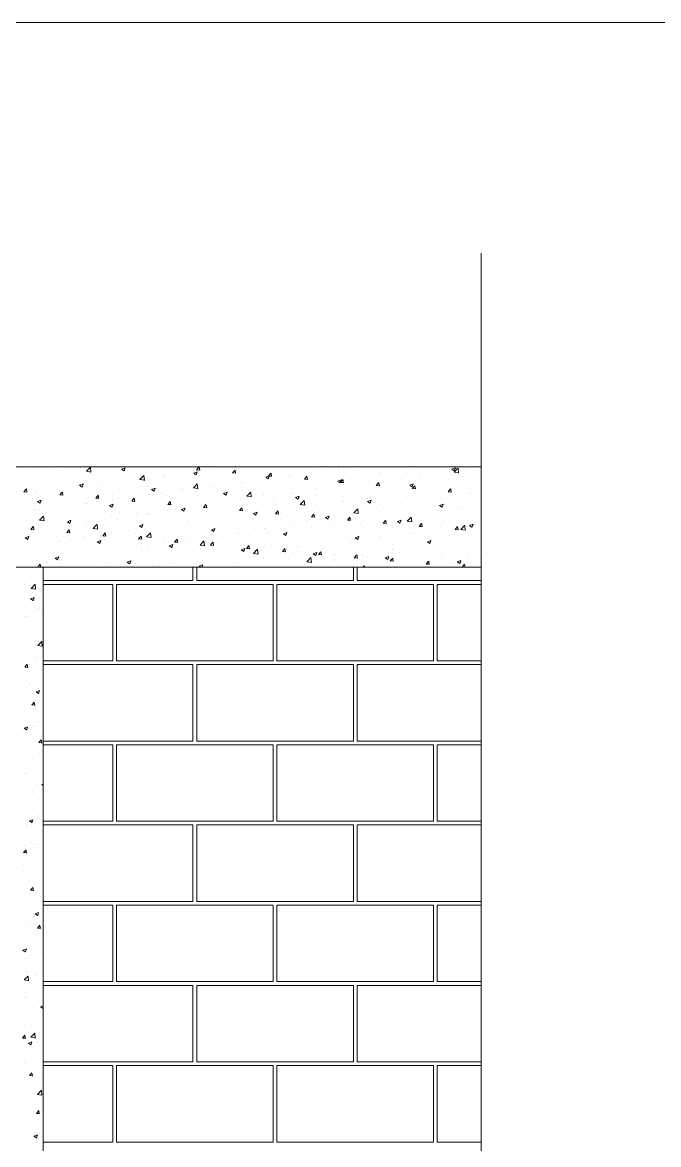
# Model space of a CAD drawing. Header units: metres. Extents: x -1560643 to -1560434, y 43491 to 43663.
# Drawn here: x -1560584.763 to -1560582.859, y 43512.605 to 43515.961 of the extents above; entities that cross this region are included whole.
import ezdxf

# ---------------------------------------------------------------- set-up
doc = ezdxf.new("R2010")
doc.units = ezdxf.units.M
doc.header["$LTSCALE"] = 750
doc.header["$MEASUREMENT"] = 0
doc.layers.get('0').update_dxf_attribs({"lineweight": 5})
doc.layers.add('BLK_1_FLR_0_DRINKING_WATER', color=7, linetype='Continuous', lineweight=5)

# ---------------------------------------------------------------- blocks, each defined once
blk = doc.blocks.new('A$C52BB42CC')
for p, q in [((2355.31, 750.31), (2355.31, 980.39)), ((2355.31, 955.23), (2163.64, 955.23)), ((2308.17, 955.13), (2308.17, 955.13)), ((2308.83, 954.72), (2309.29, 955.19)), ((2309.36, 954.63), (2309.29, 955.19)), ((2312.97, 954.97), (2313.39, 955.13)), ((2313.27, 954.77), (2313.39, 955.12)), ((2313.89, 955.17), (2313.89, 955.17)), ((2321.81, 954.9), (2322.09, 955.23)), ((2322.17, 954.86), (2322.1, 955.23)), ((2330.81, 955.17), (2330.81, 955.17)), ((2333.96, 955.03), (2333.96, 955.03)), ((2339.13, 955.09), (2339.13, 955.09)), ((2340.02, 955.08), (2340.02, 955.08)), ((2351.86, 954.98), (2352.27, 955.14)), ((2352.13, 954.6), (2352.59, 955.08)), ((2352.16, 954.78), (2352.28, 955.14)), ((2352.67, 954.52), (2352.6, 955.08)), ((2354.18, 955.19), (2354.18, 955.19)), ((2302.15, 954.7), (2302.15, 954.7)), ((2302.97, 954.08), (2302.97, 954.08)), ((2304.45, 954.64), (2304.45, 954.64)), ((2305.93, 954.84), (2305.93, 954.84)), ((2305.95, 954.46), (2305.95, 954.46)), ((2307, 953.99), (2307, 953.99)), ((2308.83, 954.72), (2309.35, 954.63)), ((2309.02, 954.9), (2309.02, 954.9)), ((2310.45, 954.58), (2310.45, 954.58)), ((2312.97, 954.97), (2313.27, 954.77)), ((2314.05, 953.78), (2314.05, 953.78)), ((2314.96, 953.73), (2314.96, 953.73)), ((2315.13, 953.74), (2315.59, 954.22)), ((2315.13, 953.74), (2315.65, 953.66)), ((2315.66, 953.65), (2315.59, 954.21)), ((2317.78, 954.27), (2317.78, 954.27)), ((2318.02, 954.17), (2318.02, 954.17)), ((2319.26, 954.47), (2319.26, 954.47)), ((2319.58, 953.7), (2319.58, 953.7)), ((2321.05, 954.59), (2321.05, 954.59)), ((2321.46, 954.5), (2321.87, 954.66)), ((2321.46, 954.5), (2321.75, 954.3)), ((2321.49, 954.76), (2321.49, 954.76)), ((2321.76, 954.29), (2321.88, 954.65)), ((2321.81, 954.9), (2322.16, 954.87)), ((2323.02, 954.29), (2323.02, 954.29)), ((2324.03, 954.97), (2324.03, 954.97)), ((2326.04, 954.53), (2326.33, 954.87)), ((2326.04, 954.53), (2326.4, 954.5)), ((2326.4, 954.49), (2326.33, 954.86)), ((2326.47, 954.88), (2326.47, 954.88)), ((2329.94, 954.02), (2330.35, 954.18)), ((2329.94, 954.02), (2330.23, 953.83)), ((2330.06, 953.86), (2330.06, 953.86)), ((2330.24, 953.82), (2330.36, 954.18)), ((2330.28, 954.16), (2330.56, 954.5)), ((2330.28, 954.16), (2330.63, 954.13)), ((2330.64, 954.12), (2330.57, 954.49)), ((2331.11, 953.9), (2331.11, 953.9)), ((2332.59, 954.1), (2332.59, 954.1)), ((2333.04, 954.24), (2333.04, 954.24)), ((2334.51, 953.79), (2334.79, 954.13)), ((2334.51, 953.79), (2334.86, 953.76)), ((2334.87, 953.75), (2334.8, 954.12)), ((2334.82, 954.39), (2334.82, 954.39)), ((2336.1, 954.68), (2336.1, 954.68)), ((2337.11, 954.9), (2337.11, 954.9)), ((2338.42, 953.55), (2338.83, 953.71)), ((2338.55, 954.88), (2338.55, 954.88)), ((2338.72, 953.35), (2338.84, 953.7)), ((2338.74, 953.42), (2339.03, 953.76)), ((2339.1, 953.38), (2339.03, 953.75)), ((2339.99, 953.72), (2339.99, 953.72)), ((2340.26, 954.77), (2340.26, 954.77)), ((2343.41, 954.63), (2343.41, 954.63)), ((2343.43, 954.31), (2343.43, 954.31)), ((2345.11, 953.95), (2345.11, 953.95)), ((2345.91, 953.73), (2345.91, 953.73)), ((2346.56, 954.5), (2346.56, 954.5)), ((2346.87, 954.91), (2346.87, 954.91)), ((2348.14, 954.37), (2348.14, 954.37)), ((2348.15, 954.02), (2348.15, 954.02)), ((2349.71, 954.37), (2349.71, 954.37)), ((2351.12, 954.74), (2351.12, 954.74)), ((2351.73, 954.2), (2351.73, 954.2)), ((2351.86, 954.98), (2352.15, 954.78)), ((2351.87, 954.52), (2351.87, 954.52)), ((2352.13, 954.6), (2352.66, 954.52)), ((2352.86, 954.23), (2352.86, 954.23)), ((2353.35, 954.71), (2353.35, 954.71)), ((2355.17, 954.79), (2355.17, 954.79)), ((2301.31, 953.35), (2301.31, 953.35)), ((2301.46, 952.31), (2301.75, 952.65)), ((2301.82, 952.28), (2301.76, 952.65)), ((2302.55, 952.55), (2302.55, 952.55)), ((2303.56, 953.4), (2303.56, 953.4)), ((2304.38, 952.51), (2304.38, 952.51)), ((2304.46, 953.21), (2304.46, 953.21)), ((2305.7, 952.42), (2305.7, 952.42)), ((2305.88, 952.49), (2305.88, 952.49)), ((2306.61, 952.8), (2306.61, 952.8)), ((2307.61, 953.08), (2307.61, 953.08)), ((2308.02, 953.07), (2308.43, 953.23)), ((2308.02, 953.07), (2308.31, 952.87)), ((2308.32, 952.86), (2308.44, 953.22)), ((2308.95, 952.94), (2308.95, 952.94)), ((2310.34, 953.29), (2310.34, 953.29)), ((2310.76, 952.95), (2310.76, 952.95)), ((2311.82, 953.49), (2311.82, 953.49)), ((2311.98, 953.35), (2311.98, 953.35)), ((2312.7, 952.52), (2312.7, 952.52)), ((2313.91, 952.82), (2313.91, 952.82)), ((2316.14, 953.11), (2316.14, 953.11)), ((2316.5, 952.59), (2316.91, 952.75)), ((2316.5, 952.59), (2316.79, 952.4)), ((2316.8, 952.39), (2316.92, 952.75)), ((2317.06, 952.68), (2317.06, 952.68)), ((2319.94, 952.43), (2319.94, 952.43)), ((2320.21, 952.55), (2320.21, 952.55)), ((2320.98, 952.62), (2320.98, 952.62)), ((2321.42, 952.76), (2321.88, 953.24)), ((2321.42, 952.76), (2321.95, 952.68)), ((2321.96, 952.67), (2321.89, 953.23)), ((2323.36, 952.42), (2323.36, 952.42)), ((2323.67, 952.93), (2323.67, 952.93)), ((2323.96, 953), (2323.96, 953)), ((2325.15, 953.12), (2325.15, 953.12)), ((2327.03, 953.44), (2327.03, 953.44)), ((2327.38, 953.41), (2327.38, 953.41)), ((2333.11, 952.54), (2333.11, 952.54)), ((2336.03, 952.71), (2336.03, 952.71)), ((2336.55, 953.13), (2336.55, 953.13)), ((2336.99, 952.56), (2336.99, 952.56)), ((2338.42, 953.55), (2338.71, 953.35)), ((2338.47, 952.75), (2338.47, 952.75)), ((2338.74, 953.42), (2339.09, 953.39)), ((2339.06, 953.13), (2339.06, 953.13)), ((2340.71, 953.05), (2340.71, 953.05)), ((2341.4, 952.43), (2341.4, 952.43)), ((2342.04, 953.51), (2342.04, 953.51)), ((2342.97, 953.05), (2343.26, 953.39)), ((2342.97, 953.05), (2343.33, 953.02)), ((2343.33, 953.01), (2343.27, 953.38)), ((2344.43, 953.54), (2344.43, 953.54)), ((2344.85, 953.02), (2344.85, 953.02)), ((2346.9, 953.08), (2347.31, 953.24)), ((2346.9, 953.08), (2347.19, 952.88)), ((2347.2, 952.88), (2347.32, 953.23)), ((2347.21, 952.68), (2347.49, 953.02)), ((2347.21, 952.68), (2347.56, 952.65)), ((2347.57, 952.64), (2347.5, 953.01)), ((2348.07, 952.4), (2348.07, 952.4)), ((2348.29, 953.61), (2348.29, 953.61)), ((2351.05, 952.78), (2351.05, 952.78)), ((2351.44, 952.31), (2351.72, 952.65)), ((2351.8, 952.27), (2351.73, 952.64)), ((2351.8, 952.38), (2351.8, 952.38)), ((2354.03, 952.68), (2354.03, 952.68)), ((2354.11, 953.22), (2354.11, 953.22)), ((2301.46, 952.31), (2301.82, 952.28)), ((2302.9, 952.31), (2302.9, 952.31)), ((2302.9, 952.12), (2302.9, 952.12)), ((2303.06, 951.16), (2303.47, 951.32)), ((2303.06, 951.16), (2303.35, 950.97)), ((2303.36, 950.96), (2303.48, 951.32)), ((2305.7, 951.94), (2305.98, 952.28)), ((2305.7, 951.94), (2306.05, 951.91)), ((2305.82, 951.34), (2305.82, 951.34)), ((2306.06, 951.91), (2305.99, 952.28)), ((2308.85, 952.29), (2308.85, 952.29)), ((2309.26, 951.93), (2309.26, 951.93)), ((2309.93, 951.57), (2310.21, 951.91)), ((2309.93, 951.57), (2310.28, 951.54)), ((2310.29, 951.54), (2310.22, 951.91)), ((2310.27, 951.16), (2310.27, 951.16)), ((2311.91, 951.39), (2311.91, 951.39)), ((2312, 952.16), (2312, 952.16)), ((2312.5, 951.46), (2312.5, 951.46)), ((2314.16, 951.2), (2314.45, 951.54)), ((2314.16, 951.2), (2314.52, 951.17)), ((2314.52, 951.17), (2314.46, 951.54)), ((2314.89, 951.76), (2314.89, 951.76)), ((2315.15, 952.02), (2315.15, 952.02)), ((2316.23, 951.95), (2316.23, 951.95)), ((2317.71, 952.14), (2317.71, 952.14)), ((2317.95, 952.21), (2317.95, 952.21)), ((2318.3, 951.89), (2318.3, 951.89)), ((2318.4, 950.83), (2318.68, 951.17)), ((2318.76, 950.79), (2318.69, 951.16)), ((2321.45, 951.76), (2321.45, 951.76)), ((2323.89, 951.04), (2323.89, 951.04)), ((2324.6, 951.62), (2324.6, 951.62)), ((2324.98, 952.12), (2325.39, 952.28)), ((2324.98, 952.12), (2325.27, 951.92)), ((2325.28, 951.92), (2325.4, 952.27)), ((2325.83, 951.09), (2325.83, 951.09)), ((2326.22, 951.36), (2326.22, 951.36)), ((2326.51, 952.28), (2326.51, 952.28)), ((2326.96, 951.48), (2326.96, 951.48)), ((2327.72, 951.79), (2328.18, 952.26)), ((2327.72, 951.79), (2328.25, 951.7)), ((2327.75, 951.49), (2327.75, 951.49)), ((2328.25, 951.7), (2328.19, 952.26)), ((2329.56, 951.58), (2329.56, 951.58)), ((2329.66, 952.15), (2329.66, 952.15)), ((2329.66, 951.95), (2329.66, 951.95)), ((2329.99, 951.89), (2329.99, 951.89)), ((2330.9, 951.36), (2330.9, 951.36)), ((2331.03, 951.77), (2331.03, 951.77)), ((2332.81, 952.02), (2332.81, 952.02)), ((2332.97, 952.27), (2332.97, 952.27)), ((2333.27, 952.07), (2333.27, 952.07)), ((2333.46, 951.65), (2333.87, 951.81)), ((2333.46, 951.65), (2333.75, 951.45)), ((2333.76, 951.44), (2333.88, 951.8)), ((2334.02, 950.81), (2334.48, 951.29)), ((2334.05, 951.22), (2334.05, 951.22)), ((2334.55, 950.72), (2334.49, 951.28)), ((2334.52, 951.25), (2334.52, 951.25)), ((2335.96, 951.88), (2335.96, 951.88)), ((2337.2, 951.09), (2337.2, 951.09)), ((2337.96, 951.84), (2337.96, 951.84)), ((2338.99, 951.17), (2338.99, 951.17)), ((2339.11, 951.75), (2339.11, 951.75)), ((2341.94, 951.18), (2342.35, 951.33)), ((2341.94, 951.18), (2342.23, 950.98)), ((2341.97, 951.54), (2341.97, 951.54)), ((2342.24, 950.97), (2342.36, 951.33)), ((2342.26, 951.62), (2342.26, 951.62)), ((2342.88, 951.21), (2342.88, 951.21)), ((2344.36, 951.4), (2344.36, 951.4)), ((2345.04, 951.99), (2345.04, 951.99)), ((2345.41, 951.48), (2345.41, 951.48)), ((2346.59, 951.7), (2346.59, 951.7)), ((2348.56, 951.35), (2348.56, 951.35)), ((2350.32, 952.19), (2350.32, 952.19)), ((2350.54, 951.54), (2350.54, 951.54)), ((2351.44, 952.31), (2351.79, 952.28)), ((2351.71, 951.22), (2351.71, 951.22)), ((2353.98, 952.14), (2353.98, 952.14)), ((2354.04, 951.26), (2354.04, 951.26)), ((2354.86, 951.08), (2354.86, 951.08)), ((2301.35, 949.99), (2301.35, 949.99)), ((2302.37, 950.75), (2302.37, 950.75)), ((2302.83, 950.18), (2302.83, 950.18)), ((2302.83, 950.15), (2302.83, 950.15)), ((2303.28, 950.21), (2303.28, 950.21)), ((2305.06, 950.48), (2305.06, 950.48)), ((2305.81, 950.53), (2305.81, 950.53)), ((2306.43, 950.08), (2306.43, 950.08)), ((2308.79, 950.97), (2308.79, 950.97)), ((2308.88, 950.97), (2308.88, 950.97)), ((2309.58, 949.95), (2309.58, 949.95)), ((2311.54, 950.69), (2311.95, 950.85)), ((2311.54, 950.69), (2311.83, 950.49)), ((2311.84, 950.49), (2311.96, 950.84)), ((2312.73, 949.82), (2312.73, 949.82)), ((2314.81, 949.8), (2314.81, 949.8)), ((2316.15, 949.81), (2316.15, 949.81)), ((2317.88, 950.24), (2317.88, 950.24)), ((2318.39, 950.11), (2318.39, 950.11)), ((2318.4, 950.83), (2318.75, 950.8)), ((2319.34, 950.18), (2319.34, 950.18)), ((2320.02, 950.22), (2320.43, 950.38)), ((2320.02, 950.22), (2320.31, 950.02)), ((2320.32, 950.01), (2320.44, 950.37)), ((2320.91, 950.66), (2320.91, 950.66)), ((2322.12, 950.6), (2322.12, 950.6)), ((2322.63, 950.46), (2322.91, 950.8)), ((2322.63, 950.46), (2322.98, 950.43)), ((2322.78, 950.77), (2322.78, 950.77)), ((2322.99, 950.42), (2322.92, 950.79)), ((2323.59, 950.79), (2323.59, 950.79)), ((2326.86, 950.09), (2327.15, 950.43)), ((2326.86, 950.09), (2327.21, 950.06)), ((2327.22, 950.05), (2327.15, 950.42)), ((2327.64, 950.07), (2327.64, 950.07)), ((2328.5, 949.75), (2328.91, 949.9)), ((2328.5, 949.75), (2328.79, 949.55)), ((2328.8, 949.54), (2328.92, 949.9)), ((2329.91, 949.93), (2329.91, 949.93)), ((2331.08, 950.66), (2331.08, 950.66)), ((2331.09, 949.72), (2331.38, 950.06)), ((2331.09, 949.72), (2331.45, 949.69)), ((2331.45, 949.68), (2331.39, 950.05)), ((2331.72, 949.74), (2331.72, 949.74)), ((2332.89, 950.31), (2332.89, 950.31)), ((2334.02, 950.81), (2334.55, 950.73)), ((2335.44, 950.23), (2335.44, 950.23)), ((2335.96, 950.75), (2335.96, 950.75)), ((2336.92, 950.42), (2336.92, 950.42)), ((2339.15, 950.72), (2339.15, 950.72)), ((2340.22, 949.77), (2340.22, 949.77)), ((2340.32, 949.83), (2340.78, 950.31)), ((2340.32, 949.83), (2340.84, 949.75)), ((2340.36, 950.96), (2340.36, 950.96)), ((2340.85, 949.74), (2340.79, 950.3)), ((2343.51, 950.82), (2343.51, 950.82)), ((2343.66, 950.36), (2343.66, 950.36)), ((2344.96, 950.02), (2344.96, 950.02)), ((2346.66, 950.69), (2346.66, 950.69)), ((2347.1, 950.95), (2347.1, 950.95)), ((2347.99, 950.44), (2347.99, 950.44)), ((2348.77, 949.86), (2348.77, 949.86)), ((2349.81, 950.56), (2349.81, 950.56)), ((2350.25, 950.05), (2350.25, 950.05)), ((2350.42, 950.7), (2350.83, 950.86)), ((2350.42, 950.7), (2350.71, 950.51)), ((2350.72, 950.5), (2350.84, 950.86)), ((2350.98, 950.81), (2350.98, 950.81)), ((2352.48, 950.35), (2352.48, 950.35)), ((2352.96, 950.43), (2352.96, 950.43)), ((2303.31, 948.97), (2303.77, 949.45)), ((2303.31, 948.97), (2303.84, 948.89)), ((2303.84, 948.88), (2303.78, 949.44)), ((2305.74, 948.56), (2305.74, 948.56)), ((2306.58, 948.79), (2306.99, 948.95)), ((2306.58, 948.79), (2306.87, 948.59)), ((2306.88, 948.58), (2307, 948.94)), ((2307.24, 948.64), (2307.24, 948.64)), ((2308.71, 948.83), (2308.71, 948.83)), ((2308.8, 949.01), (2308.8, 949.01)), ((2309.01, 948.41), (2309.01, 948.41)), ((2309.61, 947.99), (2310.07, 948.47)), ((2310.14, 947.9), (2310.08, 948.46)), ((2310.95, 949.13), (2310.95, 949.13)), ((2311.83, 949.42), (2311.83, 949.42)), ((2312.46, 949), (2312.46, 949)), ((2314.68, 949.62), (2314.68, 949.62)), ((2315.06, 948.31), (2315.47, 948.47)), ((2315.36, 948.11), (2315.48, 948.47)), ((2315.88, 949.68), (2315.88, 949.68)), ((2315.9, 949.59), (2315.9, 949.59)), ((2319.03, 949.55), (2319.03, 949.55)), ((2320.75, 948.88), (2320.75, 948.88)), ((2320.84, 948.69), (2320.84, 948.69)), ((2322.04, 948.46), (2322.04, 948.46)), ((2322.19, 949.42), (2322.19, 949.42)), ((2323.82, 949.07), (2323.82, 949.07)), ((2324.2, 949.47), (2324.2, 949.47)), ((2324.28, 948.76), (2324.28, 948.76)), ((2325.34, 949.28), (2325.34, 949.28)), ((2326.88, 949.51), (2326.88, 949.51)), ((2328, 949.25), (2328, 949.25)), ((2328.49, 949.15), (2328.49, 949.15)), ((2329.48, 949.44), (2329.48, 949.44)), ((2331.64, 949.02), (2331.64, 949.02)), ((2333.33, 948.59), (2333.33, 948.59)), ((2334.79, 948.88), (2334.79, 948.88)), ((2335.33, 949.35), (2335.61, 949.69)), ((2335.33, 949.35), (2335.68, 949.32)), ((2335.69, 949.31), (2335.62, 949.68)), ((2335.89, 948.79), (2335.89, 948.79)), ((2336.77, 949.18), (2336.77, 949.18)), ((2336.98, 949.27), (2337.39, 949.43)), ((2336.98, 949.27), (2337.28, 949.07)), ((2337.28, 949.07), (2337.4, 949.42)), ((2337.6, 948.39), (2337.6, 948.39)), ((2337.94, 948.75), (2337.94, 948.75)), ((2338.92, 949.2), (2338.92, 949.2)), ((2339.56, 948.98), (2339.85, 949.32)), ((2339.56, 948.98), (2339.91, 948.95)), ((2339.92, 948.94), (2339.85, 949.31)), ((2341.09, 948.62), (2341.09, 948.62)), ((2341.33, 948.88), (2341.33, 948.88)), ((2341.9, 949.58), (2341.9, 949.58)), ((2342.81, 949.08), (2342.81, 949.08)), ((2343.79, 948.61), (2344.08, 948.95)), ((2343.79, 948.61), (2344.15, 948.58)), ((2344.15, 948.57), (2344.09, 948.94)), ((2344.24, 948.48), (2344.24, 948.48)), ((2345.04, 949.37), (2345.04, 949.37)), ((2345.46, 948.8), (2345.88, 948.96)), ((2345.46, 948.8), (2345.76, 948.6)), ((2345.76, 948.6), (2345.88, 948.95)), ((2346.62, 948.85), (2347.08, 949.33)), ((2346.62, 948.85), (2347.14, 948.77)), ((2347.15, 948.77), (2347.08, 949.33)), ((2347.92, 948.47), (2347.92, 948.47)), ((2348.03, 948.24), (2348.31, 948.58)), ((2348.39, 948.2), (2348.32, 948.57)), ((2350.9, 948.85), (2350.9, 948.85)), ((2353.74, 948.61), (2353.74, 948.61)), ((2353.94, 948.33), (2354.36, 948.49)), ((2353.97, 949.29), (2353.97, 949.29)), ((2354.24, 948.12), (2354.36, 948.48)), ((2354.66, 948.51), (2354.66, 948.51)), ((2302.13, 947.23), (2302.13, 947.23)), ((2302.13, 947.2), (2302.13, 947.2)), ((2302.28, 947.87), (2302.57, 948.21)), ((2302.28, 947.87), (2302.64, 947.84)), ((2302.64, 947.84), (2302.58, 948.21)), ((2302.76, 948.19), (2302.76, 948.19)), ((2303.51, 948.15), (2303.51, 948.15)), ((2305.28, 947.07), (2305.28, 947.07)), ((2305.57, 947.82), (2305.57, 947.82)), ((2306.52, 947.5), (2306.8, 947.84)), ((2306.52, 947.5), (2306.87, 947.47)), ((2306.88, 947.47), (2306.81, 947.84)), ((2309.61, 947.99), (2310.13, 947.91)), ((2310.43, 947.11), (2310.43, 947.11)), ((2310.75, 947.13), (2311.03, 947.47)), ((2310.75, 947.13), (2311.1, 947.1)), ((2311.11, 947.1), (2311.04, 947.47)), ((2311.76, 947.46), (2311.76, 947.46)), ((2313.12, 947.29), (2313.12, 947.29)), ((2313.87, 947.7), (2313.87, 947.7)), ((2314.6, 947.49), (2314.6, 947.49)), ((2314.74, 947.84), (2314.74, 947.84)), ((2314.98, 946.76), (2315.27, 947.1)), ((2315.06, 948.31), (2315.35, 948.12)), ((2315.34, 946.73), (2315.27, 947.1)), ((2315.91, 947.01), (2316.37, 947.49)), ((2316.44, 946.93), (2316.38, 947.49)), ((2316.84, 947.78), (2316.84, 947.78)), ((2317.31, 948.29), (2317.31, 948.29)), ((2317.81, 948.28), (2317.81, 948.28)), ((2320.56, 948.27), (2320.56, 948.27)), ((2323.54, 947.84), (2323.96, 948)), ((2323.54, 947.84), (2323.84, 947.64)), ((2323.75, 947.11), (2323.75, 947.11)), ((2323.84, 947.64), (2323.96, 947.99)), ((2326.45, 947.41), (2326.45, 947.41)), ((2326.81, 947.55), (2326.81, 947.55)), ((2327.93, 947.12), (2327.93, 947.12)), ((2329.84, 947.96), (2329.84, 947.96)), ((2329.89, 948), (2329.89, 948)), ((2330.16, 947.41), (2330.16, 947.41)), ((2332.02, 947.37), (2332.44, 947.53)), ((2332.02, 947.37), (2332.32, 947.17)), ((2332.32, 947.16), (2332.44, 947.52)), ((2332.82, 948.34), (2332.82, 948.34)), ((2333.89, 947.9), (2333.89, 947.9)), ((2335.37, 948.1), (2335.37, 948.1)), ((2338.85, 947.24), (2338.85, 947.24)), ((2341.83, 947.61), (2341.83, 947.61)), ((2344.89, 948.06), (2344.89, 948.06)), ((2346.86, 947.43), (2346.86, 947.43)), ((2347.22, 947.53), (2347.22, 947.53)), ((2347.39, 948.35), (2347.39, 948.35)), ((2348.03, 948.24), (2348.38, 948.21)), ((2348.69, 947.73), (2348.69, 947.73)), ((2350.3, 948.02), (2350.3, 948.02)), ((2350.54, 948.22), (2350.54, 948.22)), ((2350.93, 948.02), (2350.93, 948.02)), ((2352.26, 947.87), (2352.54, 948.21)), ((2352.26, 947.87), (2352.61, 947.84)), ((2352.62, 947.83), (2352.55, 948.2)), ((2352.92, 947.88), (2353.38, 948.36)), ((2352.92, 947.88), (2353.44, 947.8)), ((2353.45, 947.79), (2353.38, 948.35)), ((2353.69, 948.08), (2353.69, 948.08)), ((2353.9, 947.33), (2353.9, 947.33)), ((2353.94, 948.33), (2354.24, 948.13)), ((2355.15, 947.32), (2355.15, 947.32)), ((2301.62, 946.88), (2302.03, 947.04)), ((2301.62, 946.88), (2301.91, 946.69)), ((2301.92, 946.68), (2302.04, 947.04)), ((2301.96, 945.82), (2301.96, 945.82)), ((2302.69, 946.22), (2302.69, 946.22)), ((2303.38, 946.41), (2303.38, 946.41)), ((2303.55, 945.93), (2303.55, 945.93)), ((2305.67, 946.6), (2305.67, 946.6)), ((2305.68, 946.31), (2305.68, 946.31)), ((2306.53, 946.27), (2306.53, 946.27)), ((2306.99, 946.52), (2306.99, 946.52)), ((2307.16, 946.51), (2307.16, 946.51)), ((2308.43, 946.93), (2308.43, 946.93)), ((2308.73, 947.04), (2308.73, 947.04)), ((2309.4, 946.8), (2309.4, 946.8)), ((2309.68, 946.14), (2309.68, 946.14)), ((2310.1, 946.41), (2310.52, 946.57)), ((2310.1, 946.41), (2310.4, 946.21)), ((2310.4, 946.21), (2310.52, 946.56)), ((2311.58, 946.8), (2311.58, 946.8)), ((2312.83, 946.01), (2312.83, 946.01)), ((2314.67, 945.87), (2314.67, 945.87)), ((2314.74, 946.67), (2314.74, 946.67)), ((2314.98, 946.76), (2315.33, 946.73)), ((2315.91, 947.01), (2316.43, 946.93)), ((2315.98, 945.87), (2315.98, 945.87)), ((2317.74, 946.31), (2317.74, 946.31)), ((2317.89, 946.53), (2317.89, 946.53)), ((2318.58, 945.94), (2319, 946.1)), ((2318.58, 945.94), (2318.88, 945.74)), ((2318.88, 945.73), (2319, 946.09)), ((2319.01, 945.94), (2319.01, 945.94)), ((2319.21, 946.39), (2319.5, 946.73)), ((2319.21, 946.39), (2319.57, 946.36)), ((2319.58, 946.36), (2319.51, 946.73)), ((2319.57, 946.23), (2319.57, 946.23)), ((2320.49, 946.14), (2320.49, 946.14)), ((2320.77, 946.73), (2320.77, 946.73)), ((2321.04, 946.4), (2321.04, 946.4)), ((2322.21, 946.04), (2322.67, 946.52)), ((2322.21, 946.04), (2322.73, 945.96)), ((2322.74, 945.95), (2322.67, 946.51)), ((2322.72, 946.43), (2322.72, 946.43)), ((2323.01, 946.82), (2323.01, 946.82)), ((2323.45, 946.02), (2323.73, 946.36)), ((2323.45, 946.02), (2323.8, 945.99)), ((2323.81, 945.99), (2323.74, 946.36)), ((2324.19, 946.27), (2324.19, 946.27)), ((2326.45, 946.92), (2326.45, 946.92)), ((2327.34, 946.13), (2327.34, 946.13)), ((2327.68, 945.65), (2327.97, 945.99)), ((2328.04, 945.62), (2327.97, 945.99)), ((2329.77, 946), (2329.77, 946)), ((2330.49, 946), (2330.49, 946)), ((2332.75, 946.38), (2332.75, 946.38)), ((2333.64, 945.87), (2333.64, 945.87)), ((2333.81, 945.77), (2333.81, 945.77)), ((2335.82, 946.82), (2335.82, 946.82)), ((2336.05, 946.06), (2336.05, 946.06)), ((2339.78, 946.55), (2339.78, 946.55)), ((2339.97, 946.25), (2339.97, 946.25)), ((2340.5, 946.9), (2340.92, 947.06)), ((2340.5, 946.9), (2340.8, 946.7)), ((2340.81, 946.69), (2340.92, 947.05)), ((2341.25, 946.75), (2341.25, 946.75)), ((2343.41, 946.84), (2343.41, 946.84)), ((2343.49, 947.04), (2343.49, 947.04)), ((2344.82, 946.09), (2344.82, 946.09)), ((2347.85, 946.51), (2347.85, 946.51)), ((2348.27, 946.14), (2348.27, 946.14)), ((2348.99, 946.42), (2349.4, 946.58)), ((2348.99, 946.42), (2349.28, 946.23)), ((2349.29, 946.22), (2349.41, 946.58)), ((2350.83, 946.89), (2350.83, 946.89)), ((2351.71, 946.73), (2351.71, 946.73)), ((2353.1, 946.18), (2353.1, 946.18)), ((2354.58, 946.38), (2354.58, 946.38)), ((2305.14, 944.51), (2305.56, 944.67)), ((2305.14, 944.51), (2305.44, 944.31)), ((2305.44, 944.3), (2305.56, 944.66)), ((2305.59, 944.64), (2305.59, 944.64)), ((2307.84, 944.47), (2307.84, 944.47)), ((2308.66, 945.08), (2308.66, 945.08)), ((2309.24, 944.46), (2309.24, 944.46)), ((2311.57, 944.96), (2311.57, 944.96)), ((2311.69, 945.49), (2311.69, 945.49)), ((2312.68, 945.05), (2312.68, 945.05)), ((2313.05, 945.16), (2313.05, 945.16)), ((2315.28, 945.45), (2315.28, 945.45)), ((2316.12, 945.64), (2316.12, 945.64)), ((2319.13, 945.74), (2319.13, 945.74)), ((2320.69, 944.76), (2320.69, 944.76)), ((2322.28, 945.61), (2322.28, 945.61)), ((2323.68, 945.14), (2323.68, 945.14)), ((2324.9, 944.59), (2324.9, 944.59)), ((2325.43, 945.47), (2325.43, 945.47)), ((2326.38, 944.79), (2326.38, 944.79)), ((2326.74, 945.58), (2326.74, 945.58)), ((2327.06, 945.47), (2327.48, 945.62)), ((2327.06, 945.47), (2327.36, 945.27)), ((2327.37, 945.26), (2327.49, 945.62)), ((2327.68, 945.65), (2328.03, 945.62)), ((2328.5, 945.06), (2328.96, 945.54)), ((2328.5, 945.06), (2329.03, 944.98)), ((2328.58, 945.34), (2328.58, 945.34)), ((2328.61, 945.08), (2328.61, 945.08)), ((2329.04, 944.97), (2328.97, 945.53)), ((2329.65, 944.48), (2329.65, 944.48)), ((2331.73, 945.21), (2331.73, 945.21)), ((2331.91, 945.28), (2332.2, 945.62)), ((2331.91, 945.28), (2332.27, 945.25)), ((2332.27, 945.24), (2332.21, 945.61)), ((2332.34, 945.57), (2332.34, 945.57)), ((2333.09, 945.07), (2333.09, 945.07)), ((2334.8, 944.08), (2335.26, 944.56)), ((2334.88, 945.08), (2334.88, 945.08)), ((2335.34, 943.99), (2335.27, 944.56)), ((2335.55, 944.99), (2335.96, 945.15)), ((2335.55, 944.99), (2335.84, 944.8)), ((2335.74, 944.86), (2335.74, 944.86)), ((2335.85, 944.79), (2335.97, 945.15)), ((2336.15, 944.91), (2336.43, 945.25)), ((2336.15, 944.91), (2336.5, 944.88)), ((2336.51, 944.87), (2336.44, 945.24)), ((2336.53, 945.66), (2336.53, 945.66)), ((2336.79, 945.73), (2336.79, 945.73)), ((2338.03, 944.94), (2338.03, 944.94)), ((2338.77, 945.27), (2338.77, 945.27)), ((2339.94, 945.6), (2339.94, 945.6)), ((2340.38, 944.54), (2340.66, 944.88)), ((2340.38, 944.54), (2340.73, 944.51)), ((2340.74, 944.5), (2340.67, 944.87)), ((2341.18, 944.81), (2341.18, 944.81)), ((2341.39, 944.96), (2341.39, 944.96)), ((2341.76, 945.65), (2341.76, 945.65)), ((2341.94, 944.71), (2341.94, 944.71)), ((2343.09, 945.47), (2343.09, 945.47)), ((2344.03, 944.52), (2344.44, 944.68)), ((2344.03, 944.52), (2344.32, 944.32)), ((2344.33, 944.68), (2344.33, 944.68)), ((2344.33, 944.32), (2344.45, 944.67)), ((2344.61, 944.17), (2344.9, 944.51)), ((2344.83, 945.55), (2344.83, 945.55)), ((2344.97, 944.13), (2344.9, 944.5)), ((2345.66, 945.2), (2345.66, 945.2)), ((2346.24, 945.34), (2346.24, 945.34)), ((2347.14, 945.4), (2347.14, 945.4)), ((2347.48, 944.54), (2347.48, 944.54)), ((2347.78, 944.54), (2347.78, 944.54)), ((2349.38, 945.69), (2349.38, 945.69)), ((2349.39, 945.2), (2349.39, 945.2)), ((2350.76, 944.92), (2350.76, 944.92)), ((2352.54, 945.07), (2352.54, 945.07)), ((2353.83, 945.36), (2353.83, 945.36)), ((2353.96, 944.66), (2353.96, 944.66)), ((2355.31, 943.43), (2163.64, 943.43)), ((2302.61, 944.26), (2302.61, 944.26)), ((2303.1, 943.44), (2303.39, 943.77)), ((2303.1, 943.44), (2303.18, 943.43)), ((2303.46, 943.43), (2303.39, 943.77)), ((2303.74, 943.43), (2303.74, 778.19)), ((2304.11, 944.07), (2304.11, 944.07)), ((2304.13, 943.98), (2304.13, 943.98)), ((2305.61, 944.18), (2305.61, 944.18)), ((2305.8, 943.86), (2305.8, 943.86)), ((2307.26, 943.93), (2307.26, 943.93)), ((2310.41, 943.8), (2310.41, 943.8)), ((2311.62, 943.53), (2311.62, 943.53)), ((2313.56, 943.67), (2313.56, 943.67)), ((2313.62, 944.03), (2314.04, 944.19)), ((2313.62, 944.03), (2313.92, 943.84)), ((2313.93, 943.83), (2314.05, 944.19)), ((2314.6, 943.91), (2314.6, 943.91)), ((2316.71, 943.53), (2316.71, 943.53)), ((2317.46, 943.61), (2317.46, 943.61)), ((2317.66, 944.35), (2317.66, 944.35)), ((2318.94, 943.81), (2318.94, 943.81)), ((2321.17, 944.1), (2321.17, 944.1)), ((2321.38, 941.86), (2321.38, 943.43)), ((2321.82, 941.86), (2321.82, 943.43)), ((2322.11, 943.56), (2322.52, 943.72)), ((2322.11, 943.56), (2322.3, 943.43)), ((2322.43, 943.43), (2322.53, 943.71)), ((2326.21, 943.89), (2326.21, 943.89)), ((2326.67, 943.62), (2326.67, 943.62)), ((2329.7, 944.04), (2329.7, 944.04)), ((2332.26, 943.44), (2332.26, 943.44)), ((2332.68, 944.41), (2332.68, 944.41)), ((2334.5, 943.77), (2334.5, 943.77)), ((2334.5, 943.73), (2334.5, 943.73)), ((2334.8, 944.08), (2335.33, 944)), ((2337.94, 944.36), (2337.94, 944.36)), ((2338.22, 944.23), (2338.22, 944.23)), ((2339.7, 944.42), (2339.7, 944.42)), ((2340.27, 941.86), (2340.27, 943.43)), ((2340.71, 941.86), (2340.71, 943.43)), ((2341.41, 943.43), (2341.56, 943.59)), ((2341.59, 943.43), (2341.57, 943.58)), ((2341.68, 943.68), (2341.68, 943.68)), ((2344.61, 944.17), (2344.97, 944.14)), ((2344.75, 944.13), (2344.75, 944.13)), ((2347.08, 943.48), (2347.08, 943.48)), ((2348.85, 943.8), (2349.13, 944.14)), ((2348.85, 943.8), (2349.2, 943.77)), ((2349.21, 943.76), (2349.14, 944.13)), ((2350.52, 944.07), (2350.52, 944.07)), ((2350.63, 944.41), (2350.63, 944.41)), ((2351.55, 943.86), (2351.55, 943.86)), ((2352.51, 944.05), (2352.92, 944.21)), ((2352.51, 944.05), (2352.8, 943.85)), ((2352.81, 943.84), (2352.93, 944.2)), ((2353.03, 944.05), (2353.03, 944.05)), ((2353.08, 943.43), (2353.36, 943.77)), ((2353.08, 943.43), (2353.09, 943.43)), ((2353.43, 943.43), (2353.37, 943.76)), ((2353.78, 944.28), (2353.78, 944.28)), ((2355.26, 944.35), (2355.26, 944.35)), ((2302.5, 942.59), (2302.5, 942.59)), ((2303.44, 942.5), (2303.44, 942.5)), ((2303.74, 941.86), (2321.38, 941.86)), ((2321.82, 941.86), (2340.27, 941.86)), ((2340.71, 941.86), (2355.31, 941.86)), ((2301.54, 941.57), (2301.54, 941.57)), ((2301.57, 941.4), (2301.57, 941.4)), ((2302.32, 940.94), (2302.78, 941.42)), ((2302.32, 940.94), (2302.85, 940.86)), ((2302.84, 940.83), (2302.78, 941.39)), ((2303.37, 940.54), (2303.37, 940.54)), ((2303.74, 941.41), (2311.94, 941.41)), ((2311.94, 932.42), (2311.94, 941.41)), ((2312.38, 941.41), (2330.82, 941.41)), ((2312.38, 932.42), (2312.38, 941.41)), ((2330.82, 932.42), (2330.82, 941.41)), ((2331.27, 941.41), (2349.71, 941.41)), ((2331.27, 932.42), (2331.27, 941.41)), ((2349.71, 932.42), (2349.71, 941.41)), ((2350.15, 941.41), (2355.31, 941.41)), ((2350.15, 932.42), (2350.15, 941.41)), ((2302.26, 939.71), (2302.67, 939.86)), ((2302.26, 939.71), (2302.55, 939.51)), ((2302.42, 940.46), (2302.42, 940.46)), ((2302.55, 939.48), (2302.67, 939.84)), ((2302.95, 940.27), (2302.95, 940.27)), ((2303.11, 938.43), (2303.11, 938.43)), ((2303.3, 938.57), (2303.3, 938.57)), ((2303.57, 938.25), (2303.57, 938.25)), ((2301.66, 937.59), (2301.66, 937.59)), ((2301.76, 937.61), (2301.76, 937.61)), ((2303.22, 936.61), (2303.22, 936.61)), ((2301.55, 936.1), (2301.55, 936.1)), ((2302.4, 935.25), (2302.4, 935.25)), ((2301.52, 934.09), (2301.52, 934.09)), ((2303.11, 934.21), (2303.57, 934.69)), ((2303.11, 934.21), (2303.63, 934.13)), ((2303.15, 934.64), (2303.15, 934.64)), ((2303.63, 934.11), (2303.56, 934.67)), ((2303.73, 934.26), (2303.73, 934.26)), ((2302.93, 932.8), (2302.93, 932.8)), ((2303.08, 932.68), (2303.08, 932.68)), ((2301.57, 931.66), (2301.85, 932)), ((2301.57, 931.66), (2301.92, 931.63)), ((2301.92, 931.6), (2301.85, 931.97)), ((2302.18, 931.93), (2302.18, 931.93)), ((2302.49, 931.44), (2302.49, 931.44)), ((2303.65, 932.13), (2303.65, 932.13)), ((2303.74, 932.42), (2311.94, 932.42)), ((2303.74, 931.97), (2321.38, 931.97)), ((2312.38, 932.42), (2330.82, 932.42)), ((2321.38, 922.97), (2321.38, 931.97)), ((2321.82, 931.97), (2340.27, 931.97)), ((2321.82, 922.97), (2321.82, 931.97)), ((2331.27, 932.42), (2349.71, 932.42)), ((2340.27, 922.97), (2340.27, 931.97)), ((2340.71, 931.97), (2355.31, 931.97)), ((2340.71, 922.97), (2340.71, 931.97)), ((2350.15, 932.42), (2355.31, 932.42)), ((2301.74, 930.14), (2301.74, 930.14)), ((2303.01, 930.71), (2303.01, 930.71)), ((2302.1, 929.8), (2302.1, 929.8)), ((2302.91, 928.77), (2303.32, 928.93)), ((2302.91, 928.77), (2303.2, 928.57)), ((2302.94, 928.75), (2302.94, 928.75)), ((2303.2, 928.54), (2303.32, 928.9)), ((2303.22, 929.1), (2303.22, 929.1)), ((2302.39, 927.22), (2302.67, 927.56)), ((2302.74, 927.17), (2302.67, 927.54)), ((2302.78, 927.77), (2302.78, 927.77)), ((2301.5, 926.62), (2301.5, 926.62)), ((2302.07, 926.08), (2302.07, 926.08)), ((2302.39, 927.22), (2302.74, 927.19)), ((2302.87, 926.79), (2302.87, 926.79)), ((2301.48, 924.49), (2301.89, 924.65)), ((2301.76, 924.26), (2301.88, 924.62)), ((2302.79, 924.82), (2302.79, 924.82)), ((2302.92, 925.32), (2302.92, 925.32)), ((2303.32, 925.29), (2303.32, 925.29)), ((2301.48, 924.49), (2301.77, 924.29)), ((2303.4, 923.6), (2303.4, 923.6)), ((2301.73, 922.67), (2301.73, 922.67)), ((2302.72, 922.86), (2302.72, 922.86)), ((2303.21, 922.79), (2303.49, 923.12)), ((2303.21, 922.79), (2303.56, 922.76)), ((2303.56, 922.73), (2303.49, 923.1)), ((2303.74, 922.97), (2321.38, 922.97)), ((2303.74, 922.53), (2311.94, 922.53)), ((2311.94, 913.53), (2311.94, 922.53)), ((2312.38, 922.53), (2330.82, 922.53)), ((2312.38, 913.53), (2312.38, 922.53)), ((2321.82, 922.97), (2340.27, 922.97)), ((2330.82, 913.53), (2330.82, 922.53)), ((2331.27, 922.53), (2349.71, 922.53)), ((2331.27, 913.53), (2331.27, 922.53)), ((2340.71, 922.97), (2355.31, 922.97)), ((2349.71, 913.53), (2349.71, 922.53)), ((2350.15, 922.53), (2355.31, 922.53)), ((2350.15, 913.53), (2350.15, 922.53)), ((2301.85, 921.27), (2301.85, 921.27)), ((2302.65, 920.89), (2302.65, 920.89)), ((2303.33, 921.47), (2303.33, 921.47)), ((2302.9, 919.94), (2302.9, 919.94)), ((2301.48, 919.15), (2301.48, 919.15)), ((2301.78, 919.14), (2301.78, 919.14)), ((2302.58, 918.93), (2302.58, 918.93)), ((2301.73, 916.94), (2301.73, 916.94)), ((2302.46, 917.11), (2302.46, 917.11)), ((2302.51, 916.96), (2302.51, 916.96)), ((2302.9, 917.85), (2302.9, 917.85)), ((2303.56, 917.84), (2303.74, 917.9)), ((2303.56, 917.84), (2303.74, 917.72)), ((2301.71, 915.19), (2301.71, 915.19)), ((2302.44, 915), (2302.44, 915)), ((2301.82, 913.13), (2301.82, 913.13)), ((2302.13, 913.56), (2302.54, 913.71)), ((2302.13, 913.56), (2302.42, 913.36)), ((2302.36, 913.03), (2302.36, 913.03)), ((2302.41, 913.33), (2302.53, 913.69)), ((2303.08, 912.94), (2303.08, 912.94)), ((2303.73, 913.79), (2303.73, 913.79)), ((2303.74, 913.53), (2311.94, 913.53)), ((2303.74, 913.09), (2321.38, 913.09)), ((2312.38, 913.53), (2330.82, 913.53)), ((2321.38, 904.09), (2321.38, 913.09)), ((2321.82, 904.09), (2321.82, 913.09)), ((2321.82, 913.09), (2340.27, 913.09)), ((2331.27, 913.53), (2349.71, 913.53)), ((2340.27, 904.09), (2340.27, 913.09)), ((2340.71, 904.09), (2340.71, 913.09)), ((2340.71, 913.09), (2355.31, 913.09)), ((2350.15, 913.53), (2355.31, 913.53)), ((2301.47, 911.67), (2301.47, 911.67)), ((2301.43, 909.84), (2301.72, 910.18)), ((2301.53, 910.62), (2301.53, 910.62)), ((2301.78, 909.78), (2301.71, 910.15)), ((2302.29, 911.07), (2302.29, 911.07)), ((2302.55, 910.79), (2302.55, 910.79)), ((2302.88, 910.38), (2302.88, 910.38)), ((2303.01, 910.81), (2303.01, 910.81)), ((2301.43, 909.84), (2301.78, 909.81)), ((2302.22, 909.1), (2302.22, 909.1)), ((2303.69, 908.78), (2303.69, 908.78)), ((2301.4, 907.77), (2301.4, 907.77)), ((2301.45, 908.48), (2301.45, 908.48)), ((2301.69, 907.72), (2301.69, 907.72)), ((2302.14, 906.45), (2302.14, 906.45)), ((2302.15, 907.14), (2302.15, 907.14)), ((2302.65, 906.98), (2302.65, 906.98)), ((2302.08, 905.18), (2302.08, 905.18)), ((2302.25, 905.4), (2302.53, 905.74)), ((2302.25, 905.4), (2302.6, 905.37)), ((2302.6, 905.34), (2302.53, 905.71)), ((2301.45, 904.2), (2301.45, 904.2)), ((2303.38, 904.64), (2303.38, 904.64)), ((2303.74, 904.09), (2321.38, 904.09)), ((2303.74, 903.65), (2311.94, 903.65)), ((2311.94, 894.65), (2311.94, 903.65)), ((2312.38, 903.65), (2330.82, 903.65)), ((2312.38, 894.65), (2312.38, 903.65)), ((2321.82, 904.09), (2340.27, 904.09)), ((2330.82, 894.65), (2330.82, 903.65)), ((2331.27, 903.65), (2349.71, 903.65)), ((2331.27, 894.65), (2331.27, 903.65)), ((2340.71, 904.09), (2355.31, 904.09)), ((2349.71, 894.65), (2349.71, 903.65)), ((2350.15, 903.65), (2355.31, 903.65)), ((2350.15, 894.65), (2350.15, 903.65)), ((2302.01, 903.21), (2302.01, 903.21)), ((2302.76, 902.29), (2302.76, 902.29)), ((2302.78, 902.62), (2303.19, 902.78)), ((2302.78, 902.62), (2303.07, 902.42)), ((2302.86, 902.9), (2302.86, 902.9)), ((2303.07, 902.39), (2303.19, 902.75)), ((2301.93, 901.25), (2301.93, 901.25)), ((2302.23, 901.62), (2302.23, 901.62)), ((2303.07, 900.96), (2303.35, 901.3)), ((2303.07, 900.96), (2303.42, 900.93)), ((2303.42, 900.9), (2303.35, 901.27)), ((2301.68, 900.25), (2301.68, 900.25)), ((2302.68, 900.15), (2302.68, 900.15)), ((2303.48, 900.83), (2303.48, 900.83)), ((2301.34, 898.34), (2301.75, 898.5)), ((2301.34, 898.34), (2301.63, 898.14)), ((2301.63, 898.11), (2301.75, 898.47)), ((2301.86, 899.28), (2301.86, 899.28)), ((2301.79, 897.32), (2301.79, 897.32)), ((2303.37, 898.12), (2303.37, 898.12)), ((2301.43, 896.73), (2301.43, 896.73)), ((2301.81, 895.79), (2301.81, 895.79)), ((2301.5, 894.84), (2301.96, 895.31)), ((2301.5, 894.84), (2302.03, 894.75)), ((2301.72, 895.35), (2301.72, 895.35)), ((2302.02, 894.73), (2301.96, 895.29)), ((2302.85, 895.43), (2302.85, 895.43)), ((2303.06, 895.48), (2303.06, 895.48)), ((2303.74, 894.65), (2311.94, 894.65)), ((2312.38, 894.65), (2330.82, 894.65)), ((2331.27, 894.65), (2349.71, 894.65)), ((2350.15, 894.65), (2355.31, 894.65)), ((2301.65, 893.39), (2301.65, 893.39)), ((2303.74, 894.2), (2321.38, 894.2)), ((2321.38, 885.2), (2321.38, 894.2)), ((2321.82, 894.2), (2340.27, 894.2)), ((2321.82, 885.2), (2321.82, 894.2)), ((2340.27, 885.2), (2340.27, 894.2)), ((2340.71, 894.2), (2355.31, 894.2)), ((2340.71, 885.2), (2340.71, 894.2)), ((2301.66, 892.78), (2301.66, 892.78)), ((2301.88, 892.48), (2301.88, 892.48)), ((2302.44, 891.63), (2302.44, 891.63)), ((2303.43, 891.69), (2303.74, 891.8)), ((2303.43, 891.69), (2303.72, 891.49)), ((2301.57, 891.42), (2301.57, 891.42)), ((2303.72, 891.46), (2303.74, 891.52)), ((2301.41, 889.25), (2301.41, 889.25)), ((2301.5, 889.46), (2301.5, 889.46)), ((2302.36, 889.49), (2302.36, 889.49)), ((2301.29, 888.01), (2301.58, 888.35)), ((2301.29, 888.01), (2301.65, 887.98)), ((2301.64, 887.95), (2301.57, 888.32)), ((2301.98, 888.67), (2301.98, 888.67)), ((2302.28, 888.11), (2302.74, 888.59)), ((2302.28, 888.11), (2302.81, 888.03)), ((2302.8, 888.01), (2302.74, 888.57)), ((2302.83, 887.96), (2302.83, 887.96)), ((2301.43, 887.49), (2301.43, 887.49)), ((2301.99, 887.41), (2302.4, 887.56)), ((2301.99, 887.41), (2302.29, 887.21)), ((2302.28, 887.18), (2302.4, 887.54)), ((2302.71, 886.33), (2302.71, 886.33)), ((2303.04, 887.46), (2303.04, 887.46)), ((2301.36, 885.53), (2301.36, 885.53)), ((2301.49, 885.13), (2301.49, 885.13)), ((2301.64, 885.3), (2301.64, 885.3)), ((2303.74, 885.2), (2321.38, 885.2)), ((2321.82, 885.2), (2340.27, 885.2)), ((2340.71, 885.2), (2355.31, 885.2)), ((2302.11, 883.58), (2302.4, 883.91)), ((2302.46, 883.52), (2302.39, 883.89)), ((2303.74, 884.76), (2311.94, 884.76)), ((2311.94, 875.76), (2311.94, 884.76)), ((2312.38, 884.76), (2330.82, 884.76)), ((2312.38, 875.76), (2312.38, 884.76)), ((2330.82, 875.76), (2330.82, 884.76)), ((2331.27, 884.76), (2349.71, 884.76)), ((2331.27, 875.76), (2331.27, 884.76)), ((2349.71, 875.76), (2349.71, 884.76)), ((2350.15, 884.76), (2355.31, 884.76)), ((2350.15, 875.76), (2350.15, 884.76)), ((2301.56, 883.31), (2301.56, 883.31)), ((2302.11, 883.58), (2302.46, 883.54)), ((2302.81, 882.52), (2302.81, 882.52)), ((2303.67, 883.3), (2303.67, 883.3)), ((2301.4, 881.78), (2301.4, 881.78)), ((2303.07, 881.38), (2303.53, 881.86)), ((2303.07, 881.38), (2303.59, 881.3)), ((2303.59, 881.28), (2303.52, 881.84)), ((2303.59, 881.16), (2303.59, 881.16)), ((2302.11, 880.97), (2302.11, 880.97)), ((2302.81, 880.49), (2302.81, 880.49)), ((2303.54, 880.18), (2303.54, 880.18)), ((2302.04, 878.83), (2302.04, 878.83)), ((2302.93, 879.14), (2303.21, 879.48)), ((2302.93, 879.14), (2303.28, 879.11)), ((2303.28, 879.08), (2303.21, 879.45)), ((2301.62, 877.83), (2301.62, 877.83)), ((2302.39, 877.16), (2302.39, 877.16)), ((2302.64, 876.47), (2303.06, 876.63)), ((2302.64, 876.47), (2302.94, 876.27)), ((2302.72, 876.8), (2302.72, 876.8)), ((2302.93, 876.24), (2303.05, 876.6)), ((2303.63, 876.37), (2303.63, 876.37)), ((2303.74, 875.76), (2311.94, 875.76)), ((2312.38, 875.76), (2330.82, 875.76)), ((2331.27, 875.76), (2349.71, 875.76)), ((2350.15, 875.76), (2355.31, 875.76))]:
    blk.add_line(p, q)
blk.add_lwpolyline([(1557.51, 1007.56), (2395.37, 1007.56), (2395.65, 422.28), (1557.51, 422.28)], close=True)

msp = doc.modelspace()

# ---------------------------------------------------------------- block references
at = {"layer": 'BLK_1_FLR_0_DRINKING_WATER', "xscale": 0.0254016284015961, "yscale": 0.0254016284015961, "zscale": 0.0254016284015961}
msp.add_blockref('A$C52BB42CC', (-1560643.21924, 43490.36698), dxfattribs=at)

doc.saveas('drawing.dxf')
